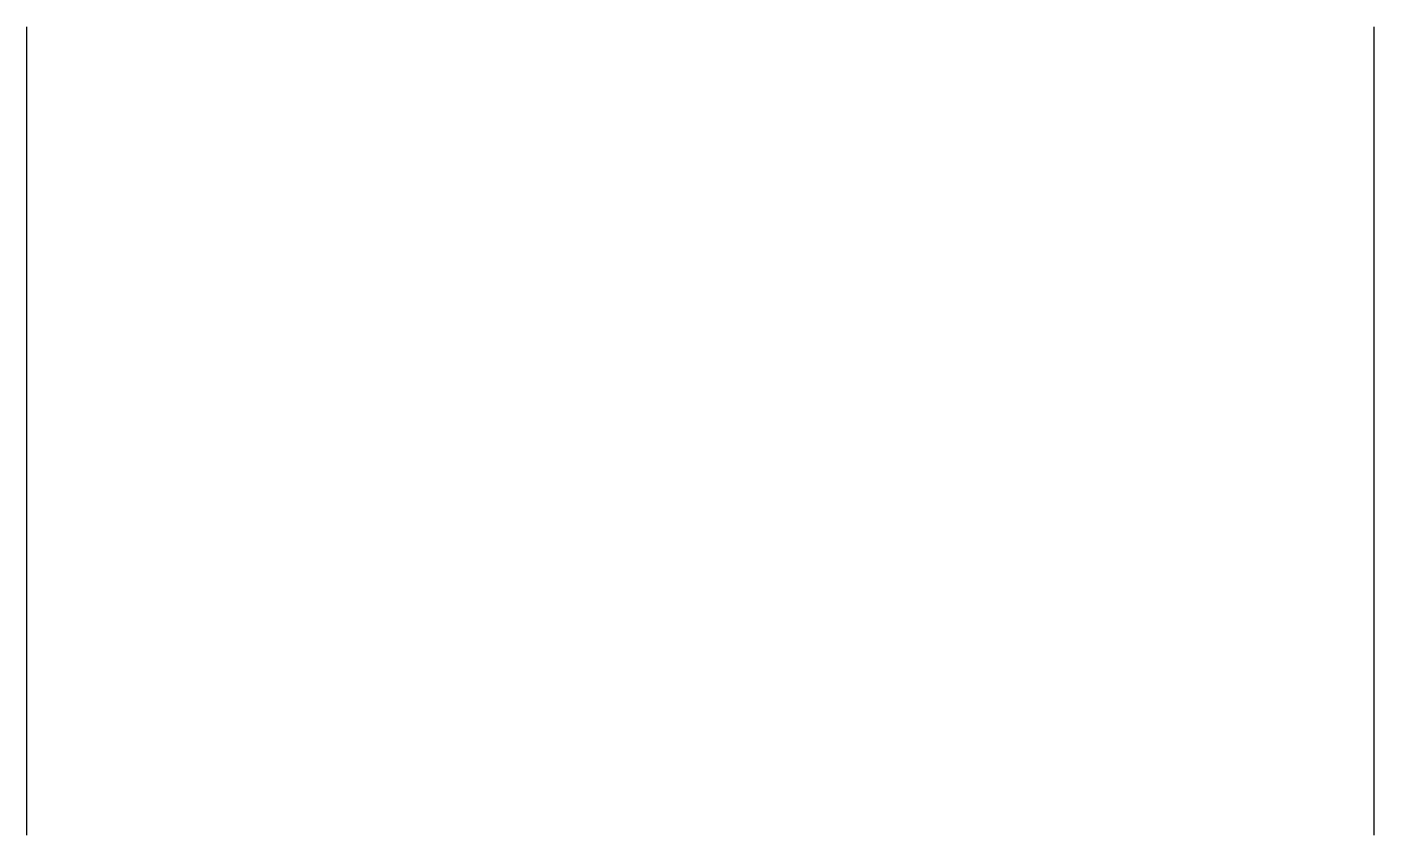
# Model space of a CAD drawing. Header units: millimetres. Extents: x -2933.028 to -2932.611, y 3747.564 to 3747.814.
import ezdxf

# ---------------------------------------------------------------- set-up
doc = ezdxf.new("R2010")
doc.units = ezdxf.units.MM
doc.header["$LTSCALE"] = 10
doc.layers.add('Ele_diagramas', color=2, linetype='Continuous')

msp = doc.modelspace()

# ---------------------------------------------------------------- linework, layer by layer
at = {"layer": 'Ele_diagramas', "color": 4}
for p, q in [((-2933.02774, 3747.56351), (-2933.02774, 3747.81351)), ((-2932.61107, 3747.56351), (-2932.61107, 3747.81351))]:
    msp.add_line(p, q, dxfattribs=at)

doc.saveas('drawing.dxf')
